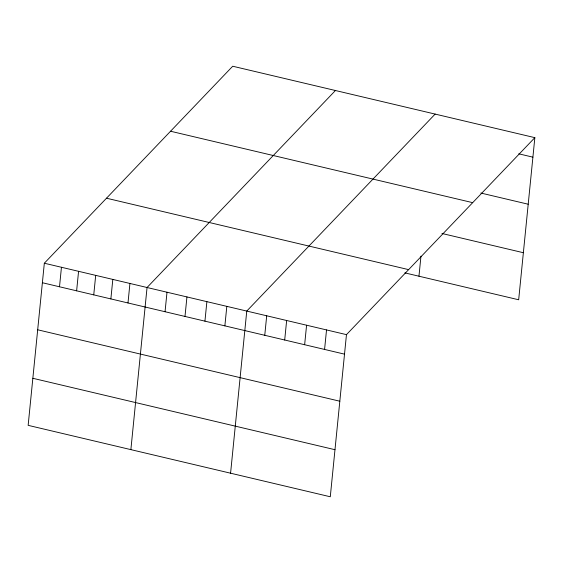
<?xml version="1.0" encoding="UTF-8"?>
<svg xmlns="http://www.w3.org/2000/svg" width="563" height="563" viewBox="0 0 563 563"><rect width="100%" height="100%" fill="white"/><g stroke="black" fill="none" stroke-linecap="round" stroke-linejoin="round"><path stroke-width="0.84" d="M44.329 263.224L28.15 425.346L330.284 496.77L346.463 334.64L534.85 137.653L232.716 66.23L44.329 263.224L346.463 334.64M59.509 286.778L61.451 267.27M76.624 290.825L78.574 271.317M93.747 294.871L95.696 275.363M110.869 298.918L112.818 279.41M127.991 302.964L129.933 283.456M130.876 449.633L147.056 287.503L335.442 90.509M165.05 311.726L167 292.218M184.995 316.441L186.937 296.933M204.932 321.156L206.881 301.648M224.876 325.871L226.819 306.356M230.577 473.201L246.763 311.072L435.15 114.078M264.758 335.295L266.7 315.787M284.695 340.01L286.644 320.502M304.639 344.725L306.582 325.217M324.577 349.44L326.526 329.932M418.963 276.208L420.962 256.165M534.85 137.653L518.671 299.776L404.839 272.872M518.776 153.819L532.901 157.161M480.844 193.032L528.207 204.221M170.554 131.235L472.681 202.659M441.941 233.469L523.365 252.717M106.498 198.211L408.632 269.635M42.387 282.732L344.521 354.148M37.686 329.791L339.82 401.215M32.851 378.287L334.978 449.703"/></g></svg>
